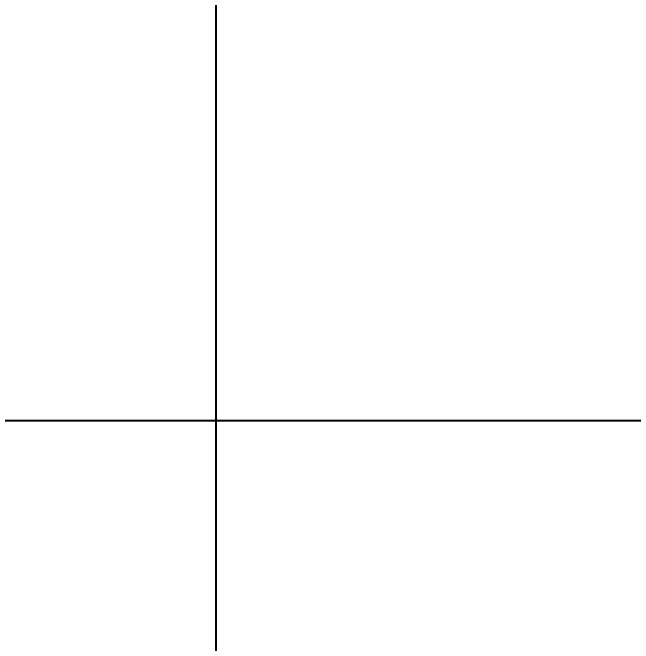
# Model space of a CAD drawing. Header units: millimetres. Extents: x 0 to 327, y -26 to 275.
# Drawn here: x 23.29 to 34.93, y 22.93 to 34.75 of the extents above; entities that cross this region are included whole.
import ezdxf

# ---------------------------------------------------------------- set-up
doc = ezdxf.new("R2010")
doc.units = ezdxf.units.MM
doc.linetypes.add('DASHED', pattern=[0.5, 0.25, -0.25])
for name, color, linetype in [('DIMS', 3, 'Continuous'), ('FINGERS', 7, 'Continuous'), ('RINGS', 1, 'DASHED')]:
    doc.layers.add(name, color=color, linetype=linetype)
doc.dimstyles.new('EZ_DIM', dxfattribs={"dimtxt": 2.5, "dimasz": 2.5, "dimexe": 1.25, "dimexo": 0.625, "dimtad": 1, "dimdec": 4, "dimzin": 0, "dimcen": 2.5, "dimazin": 3, "dimtfac": 1, "dimtmove": 0, "dimatfit": 3})

# ---------------------------------------------------------------- blocks, each defined once
blk = doc.blocks.new('_CLOSEDFILLED')
at = {"color": 0, "linetype": 'BYBLOCK'}
blk.add_solid([(-1, 0.164), (0, 0), (-1, -0.164)], dxfattribs=at)
blk = doc.blocks.new('*D4')
for p, q in [((27.099, 46.704), (27.099, 46.079)), ((27.099, 46.079), (27.099, 8.619))]:
    blk.add_line(p, q)
at = {"layer": 'Defpoints'}
for p in [(27.099, 45.829), (27.099, 27.099)]:
    blk.add_point(p, dxfattribs=at)
at = {"layer": 'DIMS', "xscale": 0.25, "yscale": 0.25, "rotation": 270}
for p in [(27.099, 45.829), (27.099, 8.369)]:
    blk.add_blockref('_CLOSEDFILLED', p, dxfattribs=at)
at = {"layer": 'DIMS', "insert": (27.099, 50.704), "char_height": 1, "attachment_point": 5, "rotation": 90}
blk.add_mtext('%%c37,4600', dxfattribs=at)
blk = doc.blocks.new('*D5')
for p, q in [((43.979, 27.099), (10.719, 27.099)), ((44.604, 27.099), (43.979, 27.099))]:
    blk.add_line(p, q)
at = {"layer": 'Defpoints'}
for p in [(27.099, 27.099), (43.729, 27.099)]:
    blk.add_point(p, dxfattribs=at)
at = {"layer": 'DIMS', "xscale": 0.25, "yscale": 0.25, "rotation": 180}
for p in [(10.469, 27.099), (43.729, 27.099)]:
    blk.add_blockref('_CLOSEDFILLED', p, dxfattribs=at)
at = {"layer": 'DIMS', "insert": (48.604, 27.099), "char_height": 1, "attachment_point": 5}
blk.add_mtext('%%c33,2600', dxfattribs=at)

msp = doc.modelspace()

# ---------------------------------------------------------------- linework, layer by layer
at = {"layer": 'FINGERS'}
for radius in [18.4724, 18.4474, 17.9575, 17.9325, 17.4426, 17.4176, 16.9277, 16.9027]:
    msp.add_circle((27.099, 27.099), radius, dxfattribs=at)
at = {"layer": 'RINGS'}
for radius in [18.73, 16.63]:
    msp.add_circle((27.099, 27.099), radius, dxfattribs=at)

# ---------------------------------------------------------------- dimensions: what is measured, and where the dimension line sits
at = {"layer": 'DIMS'}
for p1, p2, picture, middle in [((27.099, 8.369), (27.099, 45.829), '*D4', (27.099, 50.704)), ((10.469, 27.099), (43.729, 27.099), '*D5', (48.604, 27.099))]:
    dim = msp.add_diameter_dim_2p(p1=p1, p2=p2, dimstyle='EZ_DIM', dxfattribs=at)
    dim.commit()
    dim.dimension.update_dxf_attribs({"geometry": picture, "text_midpoint": middle})

doc.saveas('drawing.dxf')
